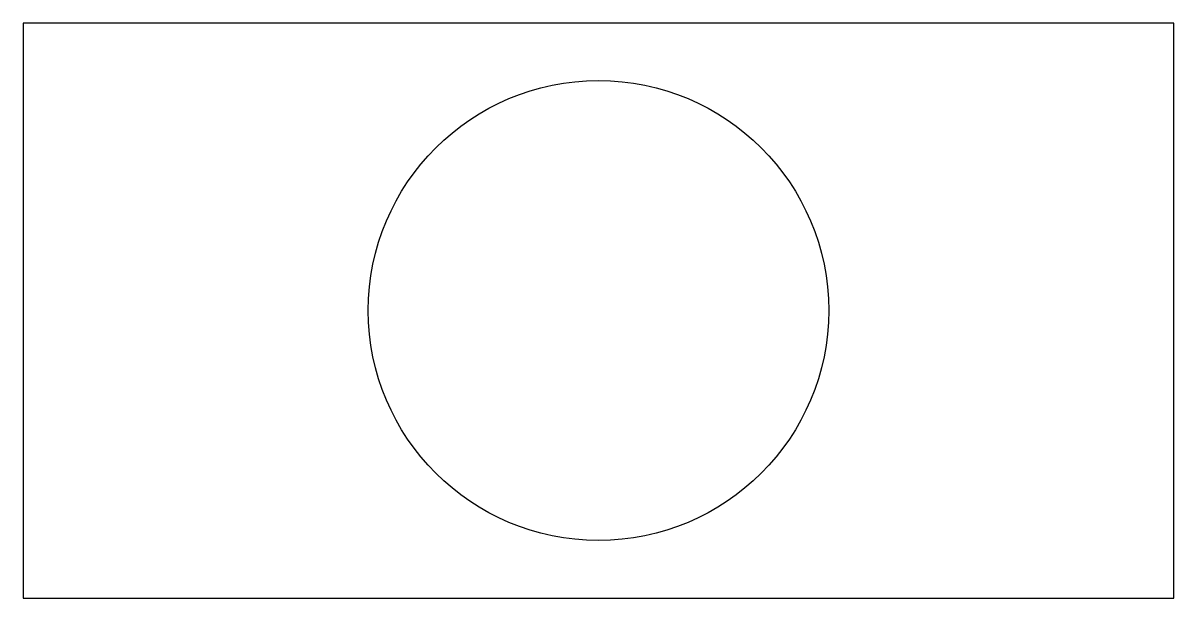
# Model space of a CAD drawing. Header units: millimetres. Extents: x 0 to 10, y 0 to 5.
import ezdxf

# ---------------------------------------------------------------- set-up
doc = ezdxf.new("R2010")
doc.units = ezdxf.units.MM

# ---------------------------------------------------------------- blocks, each defined once
blk = doc.blocks.new('Скважина добывающая нефтяная')
blk.add_lwpolyline([(0, 0), (10, 0), (10, 5), (0, 5), (0, 0)])
blk.add_circle((5, 2.5), 2)

msp = doc.modelspace()

# ---------------------------------------------------------------- block references
msp.add_blockref('Скважина добывающая нефтяная', (0, 0))

doc.saveas('drawing.dxf')
